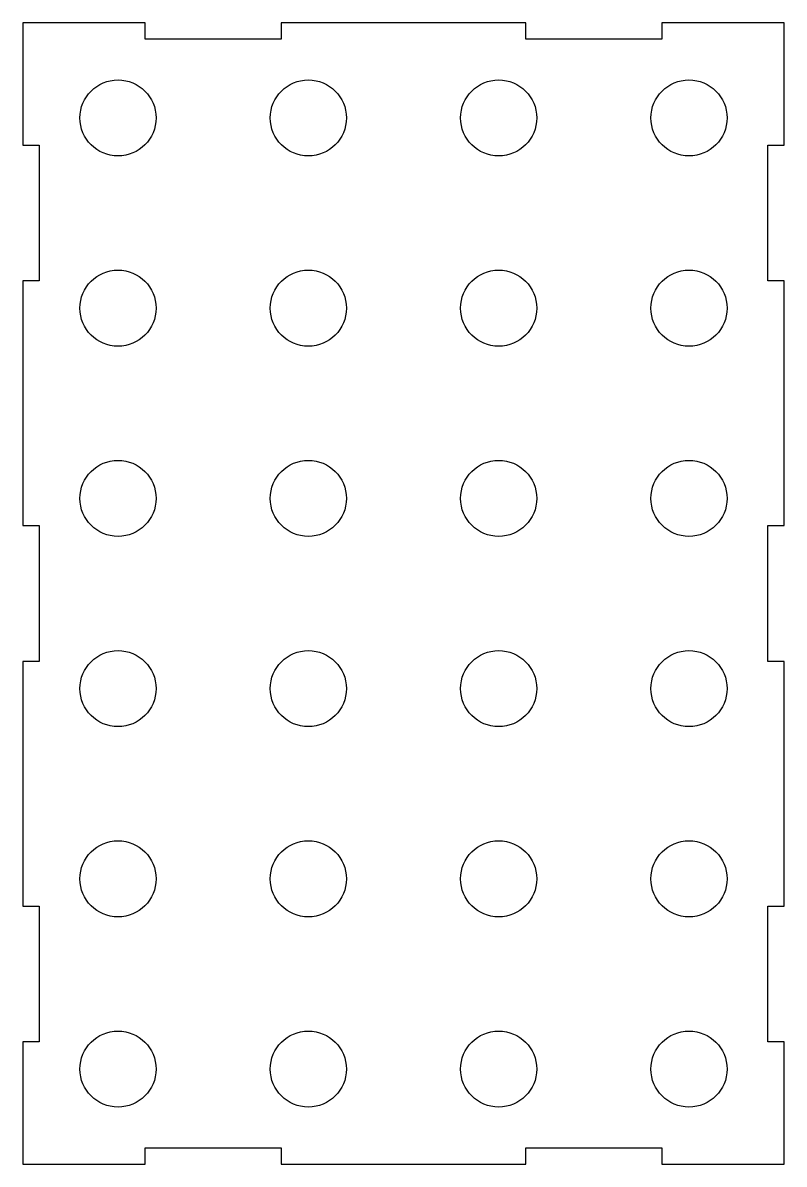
# Model space of a CAD drawing. Header units: millimetres. Extents: x -140 to 140, y -210 to 210.
import ezdxf

# ---------------------------------------------------------------- set-up
doc = ezdxf.new("R2010")
doc.units = ezdxf.units.MM

msp = doc.modelspace()

# ---------------------------------------------------------------- linework, layer by layer
msp.add_lwpolyline([(-95, 204), (-95, 210), (-140, 210), (-140, 165), (-134, 165), (-134, 115), (-140, 115), (-140, 25), (-134, 25), (-134, -25), (-140, -25), (-140, -115), (-134, -115), (-134, -165), (-140, -165), (-140, -210), (-95, -210), (-95, -204), (-45, -204), (-45, -210), (45, -210), (45, -204), (95, -204), (95, -210), (140, -210), (140, -165), (134, -165), (134, -115), (140, -115), (140, -25), (134, -25), (134, 25), (140, 25), (140, 115), (134, 115), (134, 165), (140, 165), (140, 210), (95, 210), (95, 204), (45, 204), (45, 210), (-45, 210), (-45, 204)], close=True)
for centre in [(-105, 175), (-35, 175), (35, 175), (105, 175), (-105, 105), (-35, 105), (35, 105), (105, 105), (-105, 35), (-35, 35), (35, 35), (105, 35), (-105, -35), (-35, -35), (35, -35), (105, -35), (-105, -105), (-35, -105), (35, -105), (105, -105), (-105, -175), (-35, -175), (35, -175), (105, -175)]:
    msp.add_circle(centre, 14)

doc.saveas('drawing.dxf')
